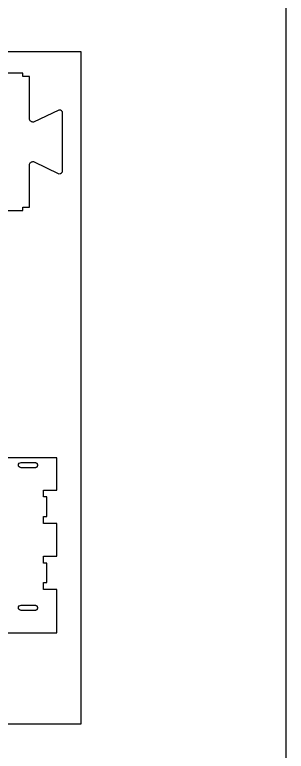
# Model space of a CAD drawing. Extents: x -4335 to -1151, y -10461 to -4867.
# Drawn here: x -1643 to -1151, y -8161 to -6824 of the extents above; entities that cross this region are included whole.
import ezdxf

# ---------------------------------------------------------------- set-up
doc = ezdxf.new("R2010")
doc.units = 0
for name, color, linetype in [('0_SHEET_SPRUCEPLY_2440X122', 1, 'CONTINUOUS'), ('3_ANYTOOL_CUTTHROUGH_INSID', 4, 'CONTINUOUS'), ('4_ANYTOOL_CUTTHROUGH_OUTSI', 5, 'CONTINUOUS'), ('DONOTCUT', 18, 'CONTINUOUS')]:
    doc.layers.add(name, color=color, linetype=linetype)

msp = doc.modelspace()

# ---------------------------------------------------------------- linework, layer by layer
at = {"layer": '0_SHEET_SPRUCEPLY_2440X122'}
msp.add_lwpolyline([(-3962.9, -6891.2), (-3962.9, -8111.2), (-1522.9, -8111.2), (-1522.9, -6891.2)], close=True, dxfattribs=at)
at = {"layer": '3_ANYTOOL_CUTTHROUGH_INSID', "color": 4}
for points in [[(-1631.9, -7637), (-1606.2, -7637), (-1606.1, -7637), (-1606, -7637), (-1605.9, -7637), (-1605.8, -7637), (-1605.7, -7637), (-1605.6, -7637), (-1605.5, -7637.1), (-1605.4, -7637.1), (-1605.3, -7637.1), (-1605.2, -7637.1), (-1605.1, -7637.2), (-1605, -7637.2), (-1604.9, -7637.2), (-1604.8, -7637.3), (-1604.7, -7637.3), (-1604.6, -7637.4), (-1604.5, -7637.4), (-1604.4, -7637.4), (-1604.3, -7637.5), (-1604.3, -7637.6), (-1604.2, -7637.6), (-1604.1, -7637.7), (-1604, -7637.7), (-1603.9, -7637.8), (-1603.8, -7637.9), (-1603.7, -7638), (-1603.7, -7638), (-1603.6, -7638.1), (-1603.5, -7638.2), (-1603.4, -7638.3), (-1603.3, -7638.3), (-1603.3, -7638.4), (-1603.2, -7638.5), (-1603.1, -7638.6), (-1603.1, -7638.7), (-1603, -7638.8), (-1602.9, -7638.9), (-1602.9, -7639), (-1602.8, -7639.1), (-1602.8, -7639.2), (-1602.7, -7639.3), (-1602.7, -7639.4), (-1602.6, -7639.5), (-1602.6, -7639.6), (-1602.5, -7639.7), (-1602.5, -7639.8), (-1602.5, -7639.9), (-1602.4, -7640), (-1602.4, -7640.1), (-1602.4, -7640.2), (-1602.3, -7640.4), (-1602.3, -7640.5), (-1602.3, -7640.6), (-1602.3, -7640.7), (-1602.2, -7640.8), (-1602.2, -7640.9), (-1602.2, -7641), (-1602.2, -7641.1), (-1602.2, -7641.2), (-1602.2, -7641.3), (-1602.2, -7641.4), (-1602.2, -7641.5), (-1602.2, -7641.6), (-1602.2, -7641.7), (-1602.2, -7641.9), (-1602.2, -7642), (-1602.2, -7642.1), (-1602.2, -7642.2), (-1602.2, -7642.3), (-1602.2, -7642.4), (-1602.2, -7642.5), (-1602.2, -7642.6), (-1602.2, -7642.7), (-1602.3, -7642.8), (-1602.3, -7642.9), (-1602.3, -7643), (-1602.3, -7643.1), (-1602.4, -7643.3), (-1602.4, -7643.4), (-1602.4, -7643.5), (-1602.5, -7643.6), (-1602.5, -7643.7), (-1602.5, -7643.8), (-1602.6, -7643.9), (-1602.6, -7644), (-1602.7, -7644.1), (-1602.7, -7644.2), (-1602.8, -7644.3), (-1602.8, -7644.4), (-1602.9, -7644.5), (-1602.9, -7644.6), (-1603, -7644.7), (-1603.1, -7644.8), (-1603.1, -7644.9), (-1603.2, -7645), (-1603.3, -7645.1), (-1603.3, -7645.1), (-1603.4, -7645.2), (-1603.5, -7645.3), (-1603.6, -7645.4), (-1603.7, -7645.5), (-1603.7, -7645.5), (-1603.8, -7645.6), (-1603.9, -7645.7), (-1604, -7645.8), (-1604.1, -7645.8), (-1604.2, -7645.9), (-1604.3, -7645.9), (-1604.3, -7646), (-1604.4, -7646), (-1604.5, -7646.1), (-1604.6, -7646.1), (-1604.7, -7646.2), (-1604.8, -7646.2), (-1604.9, -7646.3), (-1605, -7646.3), (-1605.1, -7646.3), (-1605.2, -7646.4), (-1605.3, -7646.4), (-1605.4, -7646.4), (-1605.5, -7646.4), (-1605.6, -7646.4), (-1605.7, -7646.5), (-1605.8, -7646.5), (-1605.9, -7646.5), (-1606, -7646.5), (-1606.1, -7646.5), (-1606.2, -7646.5), (-1631.9, -7646.5, -1)], [(-1631.9, -7905.5, -1), (-1631.9, -7896), (-1606.2, -7896), (-1606.1, -7896), (-1606, -7896), (-1605.9, -7896), (-1605.8, -7896), (-1605.7, -7896), (-1605.6, -7896), (-1605.5, -7896.1), (-1605.4, -7896.1), (-1605.3, -7896.1), (-1605.2, -7896.1), (-1605.1, -7896.2), (-1605, -7896.2), (-1604.9, -7896.2), (-1604.8, -7896.3), (-1604.7, -7896.3), (-1604.6, -7896.4), (-1604.5, -7896.4), (-1604.4, -7896.4), (-1604.3, -7896.5), (-1604.3, -7896.6), (-1604.2, -7896.6), (-1604.1, -7896.7), (-1604, -7896.7), (-1603.9, -7896.8), (-1603.8, -7896.9), (-1603.7, -7897), (-1603.7, -7897), (-1603.6, -7897.1), (-1603.5, -7897.2), (-1603.4, -7897.3), (-1603.3, -7897.3), (-1603.3, -7897.4), (-1603.2, -7897.5), (-1603.1, -7897.6), (-1603.1, -7897.7), (-1603, -7897.8), (-1602.9, -7897.9), (-1602.9, -7898), (-1602.8, -7898.1), (-1602.8, -7898.2), (-1602.7, -7898.3), (-1602.7, -7898.4), (-1602.6, -7898.5), (-1602.6, -7898.6), (-1602.5, -7898.7), (-1602.5, -7898.8), (-1602.5, -7898.9), (-1602.4, -7899), (-1602.4, -7899.1), (-1602.4, -7899.2), (-1602.3, -7899.4), (-1602.3, -7899.5), (-1602.3, -7899.6), (-1602.3, -7899.7), (-1602.2, -7899.8), (-1602.2, -7899.9), (-1602.2, -7900), (-1602.2, -7900.1), (-1602.2, -7900.2), (-1602.2, -7900.3), (-1602.2, -7900.4), (-1602.2, -7900.5), (-1602.2, -7900.6), (-1602.2, -7900.7), (-1602.2, -7900.9), (-1602.2, -7901), (-1602.2, -7901.1), (-1602.2, -7901.2), (-1602.2, -7901.3), (-1602.2, -7901.4), (-1602.2, -7901.5), (-1602.2, -7901.6), (-1602.2, -7901.7), (-1602.3, -7901.8), (-1602.3, -7901.9), (-1602.3, -7902), (-1602.3, -7902.1), (-1602.4, -7902.3), (-1602.4, -7902.4), (-1602.4, -7902.5), (-1602.5, -7902.6), (-1602.5, -7902.7), (-1602.5, -7902.8), (-1602.6, -7902.9), (-1602.6, -7903), (-1602.7, -7903.1), (-1602.7, -7903.2), (-1602.8, -7903.3), (-1602.8, -7903.4), (-1602.9, -7903.5), (-1602.9, -7903.6), (-1603, -7903.7), (-1603.1, -7903.8), (-1603.1, -7903.9), (-1603.2, -7904), (-1603.3, -7904.1), (-1603.3, -7904.1), (-1603.4, -7904.2), (-1603.5, -7904.3), (-1603.6, -7904.4), (-1603.7, -7904.5), (-1603.7, -7904.5), (-1603.8, -7904.6), (-1603.9, -7904.7), (-1604, -7904.8), (-1604.1, -7904.8), (-1604.2, -7904.9), (-1604.3, -7904.9), (-1604.3, -7905), (-1604.4, -7905), (-1604.5, -7905.1), (-1604.6, -7905.1), (-1604.7, -7905.2), (-1604.8, -7905.2), (-1604.9, -7905.3), (-1605, -7905.3), (-1605.1, -7905.3), (-1605.2, -7905.4), (-1605.3, -7905.4), (-1605.4, -7905.4), (-1605.5, -7905.4), (-1605.6, -7905.4), (-1605.7, -7905.5), (-1605.8, -7905.5), (-1605.9, -7905.5), (-1606, -7905.5), (-1606.1, -7905.5), (-1606.2, -7905.5)]]:
    msp.add_lwpolyline(points, format="xyb", close=True, dxfattribs=at)
at = {"layer": '4_ANYTOOL_CUTTHROUGH_OUTSI', "color": 5}
msp.add_lwpolyline([(-1766.5, -7179.6), (-1628.5, -7179.6), (-1628.5, -7173.6), (-1616.5, -7173.6), (-1616.5, -7097), (-1616.5, -7097, -0.463455), (-1609.2, -7090.8), (-1609.2, -7090.8), (-1609.1, -7090.8), (-1563.1, -7112.7), (-1563.1, -7112.7, 0.461625), (-1556.5, -7107), (-1556.5, -7002.8, 0.461625), (-1563.1, -6997.1), (-1609.2, -7019), (-1609.2, -7019), (-1609.2, -7019, -0.463455), (-1616.5, -7012.8), (-1616.5, -6936.1), (-1628.5, -6936.1), (-1628.5, -6930.1), (-1766.5, -6930.1)], format="xyb", dxfattribs=at)
msp.add_lwpolyline([(-1666.7, -7946), (-1567.2, -7946), (-1567.2, -7926.2), (-1567.2, -7914.2), (-1567.2, -7867.5), (-1591.2, -7867.5), (-1591.2, -7855), (-1585.2, -7855), (-1585.2, -7819.5), (-1591.2, -7819.5), (-1591.2, -7807), (-1567.2, -7807), (-1567.2, -7747.5), (-1591.2, -7747.5), (-1591.2, -7735), (-1585.2, -7735), (-1585.2, -7699.5), (-1591.2, -7699.5), (-1591.2, -7687), (-1567.2, -7687), (-1567.2, -7687), (-1567.2, -7628.5), (-1666.7, -7628.5)], dxfattribs=at)
at = {"layer": 'DONOTCUT'}
msp.add_lwpolyline([(-4334.6, -10460.6), (-1151.2, -10460.6), (-1151.2, -4867.2), (-4334.6, -4867.2)], close=True, dxfattribs=at)

doc.saveas('drawing.dxf')
